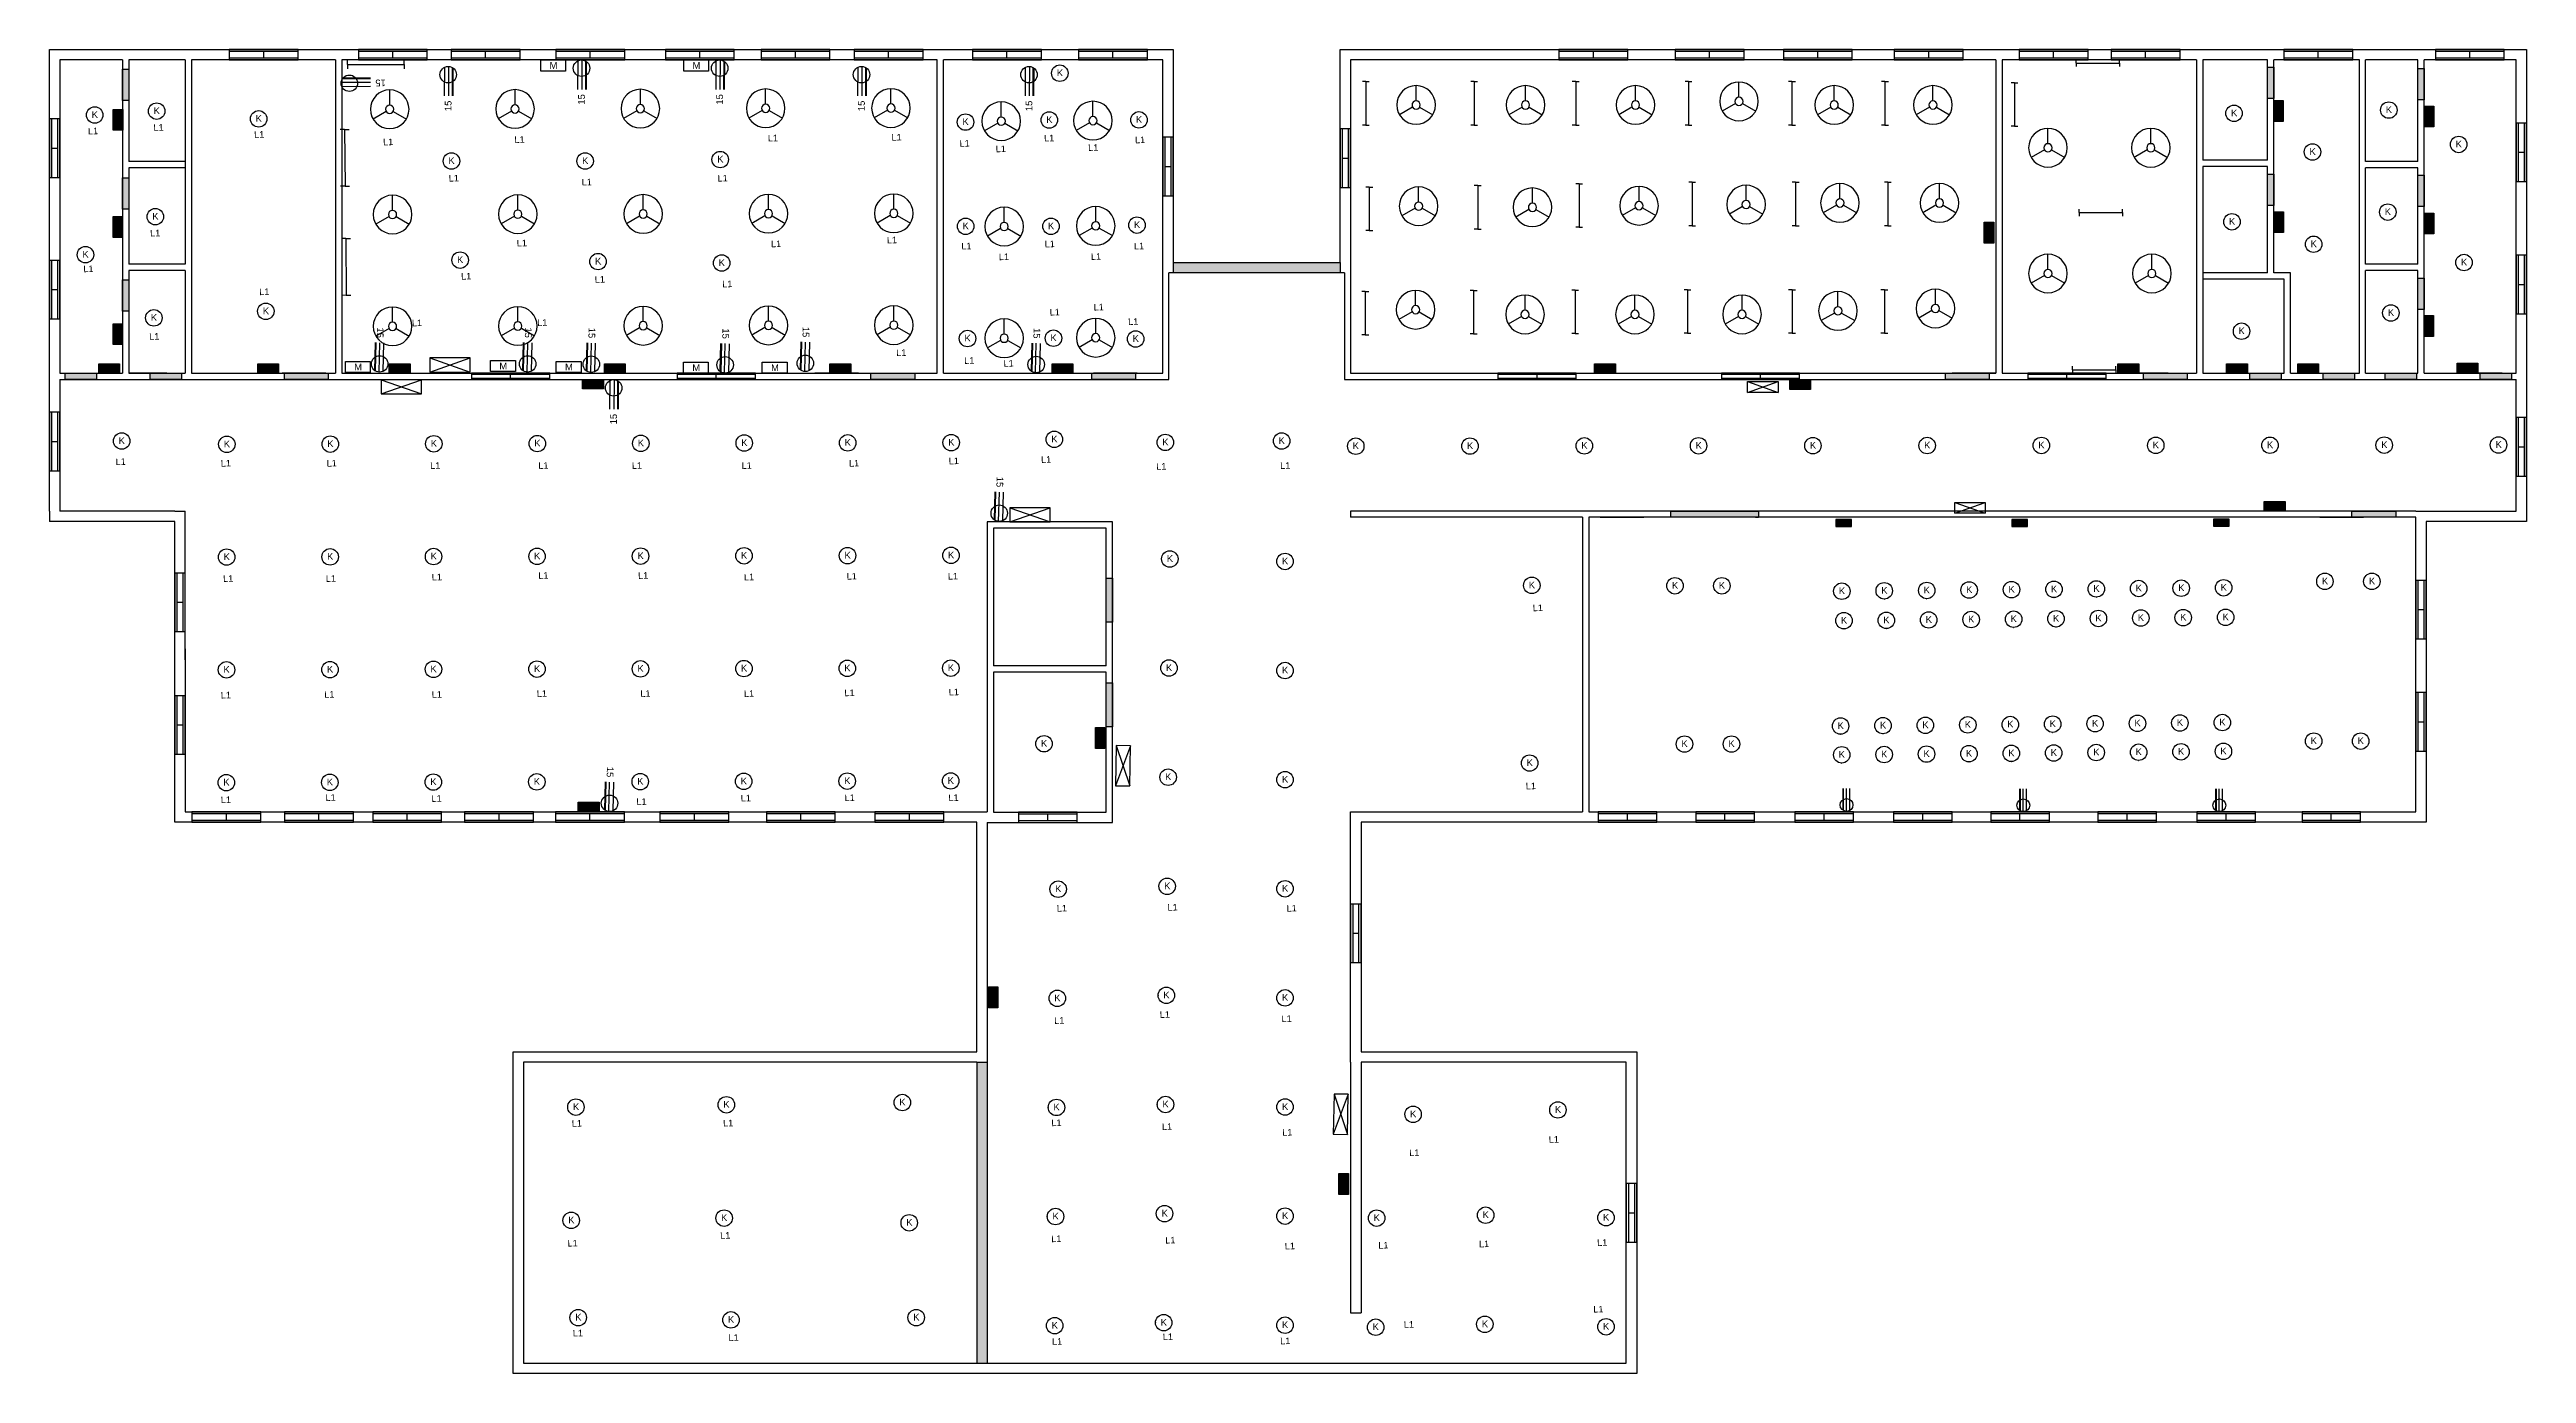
# Model space of a CAD drawing. Header units: inches. Extents: x -6648 to 13453, y -413 to 2125.
# Drawn here: x 8552 to 10924, y 857 to 2125 of the extents above; entities that cross this region are included whole.
import ezdxf

# ---------------------------------------------------------------- set-up
doc = ezdxf.new("R2010")
doc.units = ezdxf.units.IN
doc.header["$MEASUREMENT"] = 0
doc.layers.add('Door', color=7, linetype='Continuous', true_color=0xf00e0a)
doc.layers.add('Window', color=7, linetype='Continuous', true_color=0xd6300a)
doc.layers.add('Electrical Blocks', color=7, linetype='Continuous')
doc.layers.add('hatches', color=7, linetype='Continuous')
doc.styles.get("Standard").update_dxf_attribs({"font": 'arial.ttf'})

# ---------------------------------------------------------------- blocks, each defined once
blk = doc.blocks.new('bathroom door')
at = {"true_color": 0x636466}
h = blk.add_hatch(color=251, dxfattribs=at)
h.dxf.hatch_style = 1
h.paths.add_polyline_path([(30, 0), (30, 6), (0, 6), (0, 0)])
at = {"color": 251, "true_color": 0x636466}
blk.add_lwpolyline([(0, 6), (30, 6), (30, 0), (0, 0)], close=True, dxfattribs=at)
blk = doc.blocks.new('door 2')
at = {"true_color": 0x636466}
h = blk.add_hatch(color=251, dxfattribs=at)
h.dxf.hatch_style = 1
h.paths.add_polyline_path([(0, 6), (-42, 6), (-42, 0), (0, 0)])
at = {"color": 251, "true_color": 0x636466}
blk.add_lwpolyline([(-42, 6), (0, 6), (0, 0), (-42, 0)], close=True, dxfattribs=at)
blk = doc.blocks.new('Window 5.5 feet')
at = {"layer": 'Window'}
for p, q in [((66, 10), (0, 10)), ((0, 10), (0, 0)), ((66, 8), (0, 8)), ((0, 2), (66, 2)), ((0, 0), (66, 0)), ((33, 2), (33, 8)), ((66, 0), (66, 10))]:
    blk.add_line(p, q, dxfattribs=at)
blk = doc.blocks.new('window small')
at = {"layer": 'Window'}
for p, q in [((56.1, 10), (0, 10)), ((0, 10), (0, 0)), ((56.1, 8), (0, 8)), ((0, 2), (56.1, 2)), ((0, 0), (56.1, 0)), ((28, 2), (28, 8)), ((56.1, 0), (56.1, 10))]:
    blk.add_line(p, q, dxfattribs=at)
blk = doc.blocks.new('window 6')
at = {"layer": 'Window'}
for p, q in [((75, 5.9), (0, 5.9)), ((0, 5.9), (0, 0)), ((75, 4.7), (0, 4.7)), ((0, 1.2), (75, 1.2)), ((0, 0), (75, 0)), ((37.5, 1.2), (37.5, 4.7)), ((75, 0.1), (75, 6))]:
    blk.add_line(p, q, dxfattribs=at)
blk = doc.blocks.new('civil')
at = {"true_color": 0x939598}
h = blk.add_hatch(color=252, dxfattribs=at)
h.dxf.hatch_style = 1
h.paths.add_polyline_path([(761.6, -240), (751.6, -240), (751.6, -528), (761.6, -528)])
at = {"layer": 'Door', "true_color": 0x636466}
h = blk.add_hatch(color=251, dxfattribs=at)
h.dxf.hatch_style = 1
h.paths.add_polyline_path([(1500.3, 282), (1500.3, 288), (1416.3, 288), (1416.3, 282)])
for p, q in [((-66.4, 720), (-66.4, 420)), ((-60.4, 720), (-60.4, 622.8)), ((-6.4, 720), (-6.4, 612.4)), ((-0.4, 720), (-0.4, 420)), ((137.6, 720), (137.6, 420)), ((143.6, 720), (143.6, 420)), ((713.6, 420), (713.6, 720)), ((719.6, 420), (719.6, 720)), ((1727.6, 720), (1727.6, 420)), ((1733.6, 720), (1733.6, 420)), ((1919.6, 720), (1919.6, 420)), ((1925.6, 720), (1925.6, 624)), ((1987.7, 624), (1987.7, 720)), ((1993.7, 516), (1993.7, 720)), ((2075.6, 420), (2075.6, 720)), ((2081.6, 622.8), (2081.6, 720)), ((2131.7, 622.8), (2131.7, 720)), ((2137.7, 420), (2137.7, 720)), ((-6.4, 622.8), (-60.4, 622.8)), ((-60.4, 616.8), (-60.4, 524.4)), ((-6.4, 616.8), (-60.4, 616.8)), ((-6.4, 616.8), (-6.4, 524.4)), ((1987.7, 624), (1925.6, 624)), ((1925.6, 618), (1925.6, 420)), ((1987.7, 618), (1925.6, 618)), ((1987.7, 516), (1987.7, 618)), ((2131.7, 622.8), (2081.6, 622.8)), ((2081.6, 524.4), (2081.6, 616.8)), ((2131.7, 616.8), (2081.6, 616.8)), ((2131.7, 524.4), (2131.7, 616.8)), ((-6.4, 524.4), (-60.4, 524.4)), ((2131.7, 524.4), (2081.6, 524.4)), ((-60.4, 518.4), (-60.4, 420)), ((-6.4, 518.4), (-60.4, 518.4)), ((-6.4, 518.4), (-6.4, 420)), ((1987.7, 516), (1925.6, 516)), ((2003.6, 510), (1925.6, 510)), ((2009.6, 516), (1993.7, 516)), ((2003.6, 420), (2003.6, 510)), ((2009.6, 504), (2009.6, 516)), ((2009.6, 420), (2009.6, 504)), ((2081.6, 420), (2081.6, 518.4)), ((2131.7, 518.4), (2081.6, 518.4)), ((2131.7, 420), (2131.7, 518.4)), ((-6.4, 423), (-6.4, 423)), ((1925.6, 420), (2003.6, 420)), ((1925.6, 420), (2003.6, 420)), ((2009.6, 420), (2075.6, 420)), ((2009.6, 420), (2063.6, 420)), ((2009.6, 420), (2075.6, 420)), ((2081.6, 420), (2117.6, 420)), ((-136.4, 288), (-136.4, 278)), ((-16.4, 288), (-126.4, 288)), ((-16.4, 288), (-6.4, 288)), ((-6.4, 145.6), (-6.4, 288)), ((1337.6, 288), (1109.6, 288)), ((1109.6, 288), (1109.6, 282)), ((2129.6, 288), (1337.6, 288)), ((881.6, 277.6), (761.6, 277.6)), ((761.6, 277.6), (761.6, 0)), ((875.6, 271.6), (767.6, 271.6)), ((767.6, 271.6), (767.6, 139.6)), ((875.6, 139.6), (875.6, 271.6)), ((881.6, -10.4), (881.6, 277.6)), ((1331.6, 282), (1109.6, 282)), ((1331.6, 282), (1331.6, 0)), ((1337.6, 282), (1337.6, 0)), ((2129.6, 282), (1337.6, 282)), ((875.6, 139.6), (767.6, 139.6)), ((767.6, 133.6), (767.6, -0.4)), ((875.6, 133.6), (767.6, 133.6)), ((875.6, -0.4), (875.6, 133.6)), ((761.6, -10.4), (881.6, -10.4)), ((767.6, -0.4), (875.6, -0.4)), ((1337.6, -10), (1337.6, -10.4)), ((751.6, -240), (751.6, -528)), ((751.6, -240), (761.6, -240)), ((761.6, -240), (761.6, -528)), ((1109.6, -240), (1109.6, -480)), ((1119.6, -240), (1119.6, -480)), ((1109.6, -480), (1119.6, -480))]:
    blk.add_line(p, q)
for points in [[(-136.4, 288), (-136.4, 730), (939.6, 730), (939.6, 526), (1099.6, 526), (1099.6, 730), (2235.6, 730), (2235.6, 278), (2139.6, 278), (2139.6, -10), (1119.6, -10), (1119.6, -230), (1383.6, -230), (1383.6, -538), (307.6, -538), (307.6, -230), (751.6, -230), (751.6, -10), (-16.4, -10), (-16.4, 156), (-16.4, 278), (-136.4, 278)], [(-66.4, 720), (-126.4, 720), (-126.4, 420)], [(-6.4, 720), (-60.4, 720)], [(137.6, 720), (-0.4, 720)], [(713.6, 720), (143.6, 720)], [(929.6, 516), (929.6, 720), (719.6, 720)], [(1727.6, 720), (1109.6, 720), (1109.6, 516)], [(1919.6, 720), (1733.6, 720)], [(1987.7, 720), (1925.6, 720)], [(2075.6, 720), (1993.7, 720)], [(2131.7, 720), (2081.6, 720)], [(2225.6, 420), (2225.6, 720), (2137.7, 720)], [(-126.4, 414), (935.6, 414), (935.6, 516)], [(719.6, 420), (929.6, 420), (929.6, 516)], [(1103.6, 516), (935.6, 516)], [(1103.6, 516), (1103.6, 414), (2225.6, 414)], [(1109.6, 516), (1109.6, 420), (1727.6, 420)], [(-126.4, 420), (-66.4, 420)], [(-126.4, 414), (-126.4, 288)], [(-66, 414), (-24, 414)], [(-60.4, 420), (-6.4, 420)], [(-24, 420), (-60.4, 420)], [(-0.4, 420), (137.6, 420)], [(128.3, 420), (86.3, 420)], [(86.3, 414), (128.3, 414)], [(143.6, 420), (713.6, 420)], [(638.4, 420), (596.4, 420)], [(596.4, 414), (638.4, 414)], [(905.2, 420), (863.2, 420)], [(863.2, 414), (905.2, 414)], [(1727.6, 420), (1685.6, 420)], [(1685.6, 414), (1727.6, 414)], [(1733.6, 420), (1919.6, 420)], [(1892.6, 420), (1892.6, 420), (1850.6, 420)], [(1850.6, 414), (1892.6, 414)], [(1925.6, 420), (2003.6, 420)], [(2009.6, 420), (2075.6, 420)], [(2081.6, 420), (2131.7, 420)], [(2129.6, 288), (2225.6, 288), (2225.6, 414)], [(2137.7, 420), (2225.6, 420)], [(2212.4, 420), (2212.4, 420), (2170.4, 420)], [(2170.4, 414), (2212.4, 414)], [(1390.5, 288), (1348.5, 288)], [(2079.6, 288), (2037.6, 288)], [(1337.6, 0), (2129.6, 0), (2129.6, 282)], [(1348.5, 282), (1390.5, 282)], [(2037.6, 282), (2079.6, 282)], [(-6.4, 156), (-6.4, 0), (761.6, 0)], [(1109.6, -240), (1109.6, 0), (1331.6, 0)], [(761.6, -10.4), (761.6, -240)], [(751.6, -240), (317.6, -240), (317.6, -528), (1373.6, -528), (1373.6, -240), (1119.6, -240)]]:
    blk.add_lwpolyline(points)
at = {"color": 251, "true_color": 0x636466}
blk.add_lwpolyline([(1416.3, 288), (1500.3, 288), (1500.3, 282), (1416.3, 282)], close=True, dxfattribs=at)
at = {"layer": 'Door'}
for p, q in [((1419.3, 282), (1416.3, 282)), ((1497.3, 282), (1500.3, 282))]:
    blk.add_line(p, q, dxfattribs=at)
for name, p in [('Window 5.5 feet', (35.7, 720)), ('Window 5.5 feet', (159.4, 720)), ('Window 5.5 feet', (248.2, 720)), ('Window 5.5 feet', (348.5, 720)), ('Window 5.5 feet', (453.4, 720)), ('Window 5.5 feet', (545, 720)), ('Window 5.5 feet', (634.1, 720)), ('Window 5.5 feet', (747.5, 720)), ('Window 5.5 feet', (849, 720)), ('Window 5.5 feet', (1309.1, 720)), ('Window 5.5 feet', (1420.3, 720)), ('Window 5.5 feet', (1524, 720)), ('Window 5.5 feet', (1630.2, 720)), ('Window 5.5 feet', (1749.8, 720)), ('Window 5.5 feet', (1837.9, 720)), ('Window 5.5 feet', (2003.3, 720)), ('Window 5.5 feet', (2148.4, 720)), ('window 6', (267.6, 414)), ('window 6', (464.6, 414)), ('window 6', (1250.6, 414)), ('window 6', (1464.6, 414)), ('window 6', (1758.1, 414)), ('Window 5.5 feet', (0, -10)), ('Window 5.5 feet', (88.6, -10)), ('Window 5.5 feet', (173.1, -10)), ('Window 5.5 feet', (261.1, -10)), ('Window 5.5 feet', (348.1, -10)), ('Window 5.5 feet', (448.1, -10)), ('Window 5.5 feet', (550.1, -10)), ('Window 5.5 feet', (654.1, -10)), ('window small', (1346.6, -10)), ('window small', (1440.1, -10)), ('window small', (1535.1, -10)), ('window small', (1629.6, -10)), ('window small', (1722.6, -10)), ('window small', (1825.1, -10)), ('window small', (1920.1, -10)), ('window small', (2020.7, -10)), ('window small', (791.6, -10.4))]:
    blk.add_blockref(name, p)
at = {"rotation": 270}
for p in [(-136.4, 663.5), (929.6, 646), (1099.6, 654.1), (2225.6, 659.6), (-136.4, 528.1), (2225.6, 533.1), (-136.4, 382.6), (2225.6, 377.6), (-16.4, 228.6), (2129.6, 221.6), (-16.4, 111.1), (2129.6, 114.1), (1109.6, -88.4), (1373.6, -356)]:
    blk.add_blockref('window small', p, dxfattribs=at)
at = {"layer": 'hatches', "color": 251, "true_color": 0x636466}
for name, p, rotation in [('bathroom door', (1987.7, 713.2), 270), ('bathroom door', (2131.7, 711.7), 270), ('bathroom door', (-60.4, 681.3), 90), ('bathroom door', (-60.4, 577), 90), ('bathroom door', (1987.7, 610.6), 270), ('bathroom door', (2131.7, 609.8), 270), ('bathroom door', (-60.4, 479.5), 90), ('bathroom door', (2131.7, 510.9), 270), ('door 2', (881.6, 223.6), 90), ('door 2', (881.6, 123.3), 90)]:
    blk.add_blockref(name, p, dxfattribs=dict(at, rotation=rotation))
for name, p in [('bathroom door', (-121.5, 414)), ('bathroom door', (-40, 414)), ('door 2', (130.6, 414)), ('door 2', (692.2, 414)), ('door 2', (903.6, 414)), ('door 2', (1721.2, 414)), ('door 2', (1910.8, 414)), ('bathroom door', (1970.8, 414)), ('bathroom door', (2040.9, 414)), ('bathroom door', (2100.4, 414)), ('bathroom door', (2191.4, 414)), ('door 2', (2110.5, 282))]:
    blk.add_blockref(name, p, dxfattribs=at)
blk = doc.blocks.new('*U5')
at = {"lineweight": -2}
blk.add_line((0, -7.3), (0, 7.3), dxfattribs=at)
blk = doc.blocks.new('*U6')
at = {"color": 0, "linetype": 'ByBlock', "lineweight": -2, "transparency": 16777216}
blk.add_blockref('*U5', (461.2, 98.4), dxfattribs=at)
for p, rotation in [((451.5, 81.5), 120), ((470.9, 81.5), 240)]:
    blk.add_blockref('*U5', p, dxfattribs=dict(at, rotation=rotation))
blk = doc.blocks.new('Fan')
at = {"lineweight": -2}
for radius in [18.5, 3.93]:
    blk.add_circle((0, 0), radius, dxfattribs=at)
blk.add_blockref('*U6', (-461.2, -87.2), dxfattribs=at)
blk = doc.blocks.new('Celling Light Type k Same')
at = {"layer": 'Electrical Blocks'}
blk.add_circle((12.1, 0), 7.89, dxfattribs=at)
blk.add_text('K', height=6.43, dxfattribs=at).set_placement((9.2, -2.8))
blk = doc.blocks.new('Socket Skirting .F')
at = {"layer": 'Electrical Blocks', "lineweight": -2}
h = blk.add_hatch(color=256, dxfattribs=at)
h.dxf.hatch_style = 1
h.paths.add_polyline_path([(28.3, 0.7), (14.8, 0.7), (14.8, 0), (28.8, 0, -0.027886)])
h = blk.add_hatch(color=256, dxfattribs=at)
h.dxf.hatch_style = 1
edge = h.paths.add_edge_path()
edge.add_arc((35.1, 4.8), 7.89, 322.8853, 329.2745)
edge.add_line((41.8, 0.7), (27.7, 0.7))
edge.add_arc((35.1, 3.4), 7.89, 200.0126, 205.7671)
edge.add_line((28, 0), (41.4, 0))
for p, q in [((14.8, 8.2), (42.2, 8.2)), ((14.8, 4.1), (42.9, 4.1)), ((14.8, 0.7), (41.8, 0.7))]:
    blk.add_line(p, q, dxfattribs=at)
at = {"layer": 'Electrical Blocks', "color": 0, "linetype": 'ByBlock', "lineweight": -2}
blk.add_line((14.8, 0), (41.4, 0), dxfattribs=at)
at = {"layer": 'Electrical Blocks', "lineweight": -2}
blk.add_circle((35.1, 4.8), 7.89, dxfattribs=at)
at = {"layer": 'Electrical Blocks'}
blk.add_text('15', height=6.43, dxfattribs=at).set_placement((0.2, 1.5))
blk = doc.blocks.new('Fluorescent Wall Light .F')
at = {"lineweight": -2}
for p, q in [((-27.2, 0), (-27.2, 4.3)), ((-27.2, 0), (-27.2, 1.6)), ((-27.2, 0), (27.2, 0)), ((-27.2, 0), (-27.2, -4.3)), ((27.2, 0), (27.2, 4.3)), ((27.2, 0), (27.2, -4.3))]:
    blk.add_line(p, q, dxfattribs=at)
blk = doc.blocks.new('Switch board concealed same')
at = {"true_color": 0x939598}
h = blk.add_hatch(color=252, dxfattribs=at)
h.dxf.hatch_style = 1
h.paths.add_polyline_path([(10, 9), (-10, 9), (-10, 0), (10, 0)])
blk.add_lwpolyline([(-10, 9), (10, 9), (10, 0), (-10, 0)], close=True)
blk = doc.blocks.new('3')
at = {"layer": 'Electrical Blocks', "lineweight": -2}
h = blk.add_hatch(color=256, dxfattribs=at)
h.dxf.hatch_style = 1
edge = h.paths.add_edge_path()
edge.add_arc((0, 0), 6.13, 412.8853, 419.2745)
edge.add_line((3.1, 5.3), (3.1, -5.7))
edge.add_arc((1, 0.1), 6.13, 290.0126, 295.7671)
edge.add_line((3.7, -5.5), (3.7, 4.9))
h = blk.add_hatch(color=256, dxfattribs=at)
h.dxf.hatch_style = 1
h.paths.add_polyline_path([(3.1, -5.3), (3.1, -15.7), (3.7, -15.7), (3.7, -4.9, -0.027886)])
for p, q in [((-2.7, -15.7), (-2.7, 5.5)), ((0.5, -15.7), (0.5, 6.1)), ((3.1, -15.7), (3.1, 5.3))]:
    blk.add_line(p, q, dxfattribs=at)
at = {"layer": 'Electrical Blocks', "color": 0, "linetype": 'ByBlock', "lineweight": -2}
blk.add_line((3.7, -15.7), (3.7, 4.9), dxfattribs=at)
at = {"layer": 'Electrical Blocks', "lineweight": -2}
blk.add_circle((0, 0), 6.13, dxfattribs=at)
blk = doc.blocks.new('Distribution Board')
at = {"lineweight": -2}
for p, q in [((5, 0), (43.5, 13.6)), ((43.5, 13.6), (5, 13.6)), ((5, 13.6), (43.5, 0))]:
    blk.add_line(p, q, dxfattribs=at)
blk.add_lwpolyline([(5, 0), (43.5, 0), (43.5, 13.6), (5, 13.6)], close=True, dxfattribs=at)
blk = doc.blocks.new('MCB At skirting same')
at = {"lineweight": -2}
blk.add_lwpolyline([(0, 5.3), (23.7, 5.3), (23.7, -5.3), (0, -5.3)], close=True, dxfattribs=at)
at = {"layer": 'Electrical Blocks'}
blk.add_text('M', height=6.43, dxfattribs=at).set_placement((8.4, -3.2))
blk = doc.blocks.new('s mdv sdv')
at = {"layer": 'Electrical Blocks'}
for name, p in [('MCB At skirting same', (409.4, 62)), ('MCB At skirting same', (546.3, 62)), ('MCB At skirting same', (222.3, -226.7)), ('Distribution Board', (298.2, -231.7)), ('MCB At skirting same', (361.3, -225.8)), ('MCB At skirting same', (424.2, -226.7)), ('MCB At skirting same', (546.1, -227.5)), ('MCB At skirting same', (621.5, -227.5)), ('Switch board concealed same', (2033.8, -232.7)), ('Switch board concealed same', (2101.9, -232.7)), ('Distribution Board', (251.6, -252.5)), ('Switch board concealed same', (2069.7, -364.7)), ('Distribution Board', (853.5, -375.1))]:
    blk.add_blockref(name, p, dxfattribs=at)
for name, p, rotation in [('Switch board concealed same', (2078, 18.5), 89.99999999999997), ('Switch board concealed same', (9, 10), 89.99999999999997), ('Switch board concealed same', (2222.1, 13.2), 89.99999999999997), ('Switch board concealed same', (8.9, -92.6), 89.99999999999997), ('Switch board concealed same', (1800.7, -98), 89.99999999999997), ('Switch board concealed same', (2078.2, -88), 89.99999999999997), ('Switch board concealed same', (2222.1, -89.3), 89.99999999999997), ('Switch board concealed same', (8.9, -195.3), 89.99999999999997), ('Switch board concealed same', (2222, -187.5), 89.99999999999997), ('Switch board concealed same', (-4, -223.6), 180), ('Switch board concealed same', (148.3, -223.8), 180), ('Switch board concealed same', (274.3, -223.8), 180), ('Switch board concealed same', (480.3, -223.8), 180), ('Switch board concealed same', (696.3, -223.8), 180), ('Switch board concealed same', (909, -223.6), 180), ('Switch board concealed same', (1428.5, -223.7), 180), ('Switch board concealed same', (1929.6, -223.7), 180), ('Switch board concealed same', (2254.4, -223), 180), ('Switch board concealed same', (1615.4, -239.3), 180), ('Switch board concealed same', (949.6, -582.1), 89.99999999999997), ('Distribution Board', (960.6, -584.3), 268.9540684253311), ('Switch board concealed same', (455.3, -643.5), 180), ('Switch board concealed same', (847.1, -830.4), 89.99999999999997), ('Distribution Board', (1169.1, -918.1), 268.9540684253311), ('Switch board concealed same', (1182.7, -1009.3), 89.99999999999997)]:
    blk.add_blockref(name, p, dxfattribs=dict(at, rotation=rotation))
for name, p, xscale, yscale, zscale, rotation in [('Distribution Board', (1561.2, -240.8), -0.7589260629052866, 0.7589260629052866, 0.7589260629052866, 180), ('Switch board concealed same', (1657, -379.6), -0.7459485461665221, 0.7459485461665221, 0.7459485461665221, 359.9999999999999), ('Distribution Board', (1759.6, -356.5), -0.7589260629052866, 0.7589260629052866, 0.7589260629052866, 180), ('Switch board concealed same', (1825.5, -379.6), -0.7459485461665221, 0.7459485461665221, 0.7459485461665221, 359.9999999999999), ('Switch board concealed same', (2018.7, -379.2), -0.7459485461665221, 0.7459485461665221, 0.7459485461665221, 359.9999999999999)]:
    blk.add_blockref(name, p, dxfattribs=dict(at, xscale=xscale, yscale=yscale, zscale=zscale, rotation=rotation))

msp = doc.modelspace()

# ---------------------------------------------------------------- hatches: boundary and pattern name
at = {"true_color": 0xc7c8ca}
h = msp.add_hatch(color=9, dxfattribs=at)
h.dxf.hatch_style = 1
h.paths.add_polyline_path([(9787.7, 1921.1), (9627.7, 1921.1), (9627.7, 1911.1), (9787.7, 1911.1)])

# ---------------------------------------------------------------- linework, layer by layer
for p, q in [((9627.7, 1921.1), (9627.7, 1911.1)), ((9787.7, 1921.1), (9787.7, 1911.1)), ((8713.5, 1747), (8713.5, 1747)), ((9802.6, 1737.3), (9802.6, 1737.3)), ((8713.4, 1639), (8713.4, 1639)), ((10268.1, 1598.4), (10268.2, 1598.4)), ((10308.7, 1598.8), (10308.8, 1598.8)), ((10349.3, 1599.1), (10349.5, 1599.1)), ((10389.9, 1599.5), (10390.1, 1599.5)), ((10430.6, 1599.9), (10430.7, 1599.9)), ((10471.2, 1600.2), (10471.3, 1600.2)), ((10511.8, 1600.6), (10511.9, 1600.6)), ((10552.4, 1601), (10552.5, 1601)), ((10593, 1601.3), (10593.2, 1601.3)), ((10270, 1570.2), (10270.2, 1570.2)), ((10310.7, 1570.5), (10310.8, 1570.5)), ((10351.3, 1570.9), (10351.4, 1570.9)), ((10391.9, 1571.3), (10392, 1571.3)), ((10432.5, 1571.6), (10432.7, 1571.6)), ((10473.1, 1572), (10473.3, 1572)), ((10513.8, 1572.4), (10513.9, 1572.4)), ((10554.4, 1572.7), (10554.5, 1572.7)), ((10595, 1573.1), (10595.1, 1573.1)), ((8713.2, 1531), (8713.2, 1531)), ((10429.3, 1470.8), (10429.5, 1470.8)), ((10469.9, 1471.1), (10470.1, 1471.1)), ((10510.6, 1471.5), (10510.7, 1471.5)), ((10551.2, 1471.8), (10551.3, 1471.9)), ((10591.8, 1472.2), (10591.9, 1472.2)), ((10266.9, 1469.3), (10267, 1469.3)), ((10307.5, 1469.7), (10307.6, 1469.7)), ((10348.1, 1470), (10348.2, 1470)), ((10388.7, 1470.4), (10388.9, 1470.4)), ((10267.9, 1441.7), (10268.1, 1441.7)), ((10308.5, 1442.1), (10308.7, 1442.1)), ((10349.2, 1442.4), (10349.3, 1442.4)), ((10389.8, 1442.8), (10389.9, 1442.8)), ((10430.4, 1443.1), (10430.5, 1443.2)), ((10471, 1443.5), (10471.2, 1443.5)), ((10511.6, 1443.9), (10511.8, 1443.9)), ((10552.2, 1444.2), (10552.4, 1444.2)), ((10592.9, 1444.6), (10593, 1444.6)), ((8713.1, 1423), (8713.1, 1423)), ((9509.7, 1321), (9509.7, 1320.9)), ((9614.1, 1323.9), (9614.1, 1323.7)), ((9508.9, 1216.6), (9508.9, 1216.4)), ((9613.3, 1219.4), (9613.3, 1219.2)), ((9612.4, 1114.9), (9612.4, 1114.7)), ((9508, 1112.1), (9508, 1111.9)), ((9507.2, 1007.6), (9507.2, 1007.4)), ((9611.6, 1010.4), (9611.6, 1010.2)), ((9919.1, 1008.8), (9919.1, 1008.7)), ((9506.4, 903.1), (9506.4, 902.9)), ((9610.8, 905.9), (9610.8, 905.7)), ((9918.2, 904.3), (9918.2, 904.2))]:
    msp.add_line(p, q)

# ---------------------------------------------------------------- block references
for name, p in [('civil', (8688.1, 1395.1)), ('s mdv sdv', (8612.8, 2047.8))]:
    msp.add_blockref(name, p)
at = {"layer": 'Electrical Blocks'}
for name, p in [('Fluorescent Wall Light .F', (8864.2, 2110.8)), ('Celling Light Type k Same', (9507.1, 2102.4)), ('Celling Light Type k Same', (8582.9, 2062.4)), ('Celling Light Type k Same', (8642.2, 2066.1)), ('Celling Light Type k Same', (8739.9, 2058.7)), ('Celling Light Type k Same', (9497, 2057.6)), ('Celling Light Type k Same', (9582.9, 2057.7)), ('Celling Light Type k Same', (10631.6, 2064)), ('Celling Light Type k Same', (10779.8, 2067.1)), ('Celling Light Type k Same', (9416.8, 2055.6)), ('Celling Light Type k Same', (10846.7, 2034.2)), ('Celling Light Type k Same', (8924.5, 2018.3)), ('Celling Light Type k Same', (9052.5, 2018.3)), ('Celling Light Type k Same', (9181.9, 2019.7)), ('Celling Light Type k Same', (10706.7, 2027)), ('Celling Light Type k Same', (8640.9, 1965)), ('Celling Light Type k Same', (10778.8, 1969.4)), ('Celling Light Type k Same', (9416.9, 1955.8)), ('Celling Light Type k Same', (9498.6, 1955.8)), ('Celling Light Type k Same', (9581, 1956.9)), ('Celling Light Type k Same', (10629.6, 1960.1)), ('Celling Light Type k Same', (10707.8, 1938.6)), ('Celling Light Type k Same', (8574, 1928.6)), ('Celling Light Type k Same', (8932.8, 1923.4)), ('Celling Light Type k Same', (9064.9, 1922)), ('Celling Light Type k Same', (9183.3, 1920.6)), ('Celling Light Type k Same', (10851.8, 1921.1)), ('Celling Light Type k Same', (8639.5, 1868.1)), ('Celling Light Type k Same', (8746.7, 1874.4)), ('Celling Light Type k Same', (10781.8, 1872.8)), ('Celling Light Type k Same', (9418.7, 1848.3)), ('Celling Light Type k Same', (9501, 1848.6)), ('Celling Light Type k Same', (9579.7, 1847.9)), ('Celling Light Type k Same', (10638.8, 1855.3)), ('Celling Light Type k Same', (8608.7, 1750.1)), ('Celling Light Type k Same', (8907.6, 1747.5)), ('Celling Light Type k Same', (9006.7, 1747.7)), ('Celling Light Type k Same', (9105.8, 1747.9)), ('Celling Light Type k Same', (9204.9, 1748.2)), ('Celling Light Type k Same', (9304, 1748.4)), ('Celling Light Type k Same', (9403.1, 1748.6)), ('Celling Light Type k Same', (9501.8, 1751.7)), ('Celling Light Type k Same', (9608.1, 1748.8)), ('Celling Light Type k Same', (9719.5, 1750.2)), ('Celling Light Type k Same', (8709.4, 1747)), ('Celling Light Type k Same', (8808.5, 1747.2)), ('Celling Light Type k Same', (9790.5, 1745.2)), ('Celling Light Type k Same', (9899.9, 1745.3)), ('Celling Light Type k Same', (10009.4, 1745.5)), ('Celling Light Type k Same', (10118.8, 1745.6)), ('Celling Light Type k Same', (10228.3, 1745.7)), ('Celling Light Type k Same', (10337.7, 1745.8)), ('Celling Light Type k Same', (10447.1, 1745.9)), ('Celling Light Type k Same', (10556.6, 1746)), ('Celling Light Type k Same', (10666, 1746.1)), ('Celling Light Type k Same', (10775.4, 1746.2)), ('Celling Light Type k Same', (10884.9, 1746.4)), ('Celling Light Type k Same', (8709.2, 1639)), ('Celling Light Type k Same', (8808.3, 1639.2)), ('Celling Light Type k Same', (8907.4, 1639.5)), ('Celling Light Type k Same', (9006.5, 1639.7)), ('Celling Light Type k Same', (9105.6, 1639.9)), ('Celling Light Type k Same', (9204.7, 1640.2)), ('Celling Light Type k Same', (9303.8, 1640.4)), ('Celling Light Type k Same', (9402.9, 1640.6)), ('Celling Light Type k Same', (9612.4, 1637.2)), ('Celling Light Type k Same', (9722.8, 1634.8)), ('Celling Light Type k Same', (9959.1, 1611.9)), ('Celling Light Type k Same', (10096.2, 1611.5)), ('Celling Light Type k Same', (10141.1, 1611.5)), ('Celling Light Type k Same', (10256, 1606.3)), ('Celling Light Type k Same', (10296.6, 1606.7)), ('Celling Light Type k Same', (10337.3, 1607)), ('Celling Light Type k Same', (10377.9, 1607.4)), ('Celling Light Type k Same', (10418.5, 1607.8)), ('Celling Light Type k Same', (10459.1, 1608.1)), ('Celling Light Type k Same', (10499.7, 1608.5)), ('Celling Light Type k Same', (10540.3, 1608.9)), ('Celling Light Type k Same', (10581, 1609.2)), ('Celling Light Type k Same', (10621.6, 1609.6)), ('Celling Light Type k Same', (10718.6, 1615.7)), ('Celling Light Type k Same', (10763.6, 1615.7)), ('Celling Light Type k Same', (10258, 1578.1)), ('Celling Light Type k Same', (10298.6, 1578.4)), ('Celling Light Type k Same', (10339.2, 1578.8)), ('Celling Light Type k Same', (10379.8, 1579.2)), ('Celling Light Type k Same', (10420.5, 1579.5)), ('Celling Light Type k Same', (10461.1, 1579.9)), ('Celling Light Type k Same', (10501.7, 1580.2)), ('Celling Light Type k Same', (10542.3, 1580.6)), ('Celling Light Type k Same', (10582.9, 1581)), ('Celling Light Type k Same', (10623.5, 1581.3)), ('Celling Light Type k Same', (8709.1, 1531)), ('Celling Light Type k Same', (8808.2, 1531.2)), ('Celling Light Type k Same', (8907.3, 1531.5)), ('Celling Light Type k Same', (9006.4, 1531.7)), ('Celling Light Type k Same', (9105.5, 1531.9)), ('Celling Light Type k Same', (9204.6, 1532.2)), ('Celling Light Type k Same', (9303.6, 1532.4)), ('Celling Light Type k Same', (9402.7, 1532.6)), ('Celling Light Type k Same', (9611.6, 1532.7)), ('Celling Light Type k Same', (9722.8, 1530.3)), ('Celling Light Type k Same', (10254.8, 1477.2)), ('Celling Light Type k Same', (10295.4, 1477.6)), ('Celling Light Type k Same', (10336, 1477.9)), ('Celling Light Type k Same', (10376.6, 1478.3)), ('Celling Light Type k Same', (10417.3, 1478.6)), ('Celling Light Type k Same', (10457.9, 1479)), ('Celling Light Type k Same', (10498.5, 1479.4)), ('Celling Light Type k Same', (10539.1, 1479.7)), ('Celling Light Type k Same', (10579.7, 1480.1)), ('Celling Light Type k Same', (10620.4, 1480.5)), ('Celling Light Type k Same', (9492, 1460.2)), ('Celling Light Type k Same', (9957, 1441.7)), ('Celling Light Type k Same', (10105.3, 1459.9)), ('Celling Light Type k Same', (10150.3, 1459.9)), ('Celling Light Type k Same', (10255.9, 1449.6)), ('Celling Light Type k Same', (10296.5, 1449.9)), ('Celling Light Type k Same', (10337.1, 1450.3)), ('Celling Light Type k Same', (10377.7, 1450.7)), ('Celling Light Type k Same', (10418.3, 1451)), ('Celling Light Type k Same', (10458.9, 1451.4)), ('Celling Light Type k Same', (10499.6, 1451.8)), ('Celling Light Type k Same', (10540.2, 1452.1)), ('Celling Light Type k Same', (10580.8, 1452.5)), ('Celling Light Type k Same', (10621.4, 1452.9)), ('Celling Light Type k Same', (10707.9, 1462.7)), ('Celling Light Type k Same', (10752.9, 1462.7)), ('Celling Light Type k Same', (8708.9, 1423)), ('Celling Light Type k Same', (8808, 1423.2)), ('Celling Light Type k Same', (8907.1, 1423.5)), ('Celling Light Type k Same', (9006.2, 1423.7)), ('Celling Light Type k Same', (9105.3, 1423.9)), ('Celling Light Type k Same', (9204.4, 1424.2)), ('Celling Light Type k Same', (9303.5, 1424.4)), ('Celling Light Type k Same', (9402.6, 1424.6)), ('Celling Light Type k Same', (9610.8, 1428.2)), ('Celling Light Type k Same', (9722.8, 1425.8)), ('Celling Light Type k Same', (9505.5, 1320.9)), ('Celling Light Type k Same', (9609.9, 1323.7)), ('Celling Light Type k Same', (9722.8, 1321.3)), ('Celling Light Type k Same', (9504.7, 1216.4)), ('Celling Light Type k Same', (9609.1, 1219.2)), ('Celling Light Type k Same', (9722.8, 1216.8)), ('Celling Light Type k Same', (9043.7, 1112.2)), ('Celling Light Type k Same', (9187.8, 1114.4)), ('Celling Light Type k Same', (9356.3, 1116.6)), ('Celling Light Type k Same', (9503.9, 1111.9)), ('Celling Light Type k Same', (9608.3, 1114.7)), ('Celling Light Type k Same', (9722.8, 1112.3)), ('Celling Light Type k Same', (9984.1, 1109.5)), ('Celling Light Type k Same', (9845.4, 1105.3)), ('Celling Light Type k Same', (9039.2, 1003.7)), ('Celling Light Type k Same', (9185.6, 1005.9)), ('Celling Light Type k Same', (9362.9, 1001.4)), ('Celling Light Type k Same', (9503, 1007.4)), ('Celling Light Type k Same', (9607.4, 1010.2)), ('Celling Light Type k Same', (9722.8, 1007.8)), ('Celling Light Type k Same', (9810.5, 1005.9)), ('Celling Light Type k Same', (9914.9, 1008.7)), ('Celling Light Type k Same', (10030.2, 1006.3)), ('Celling Light Type k Same', (9045.9, 910.6)), ('Celling Light Type k Same', (9192.2, 908.4)), ('Celling Light Type k Same', (9369.6, 910.6)), ('Celling Light Type k Same', (9502.2, 902.9)), ('Celling Light Type k Same', (9606.6, 905.7)), ('Celling Light Type k Same', (9722.8, 903.3)), ('Celling Light Type k Same', (9809.6, 901.4)), ('Celling Light Type k Same', (9914.1, 904.2)), ('Celling Light Type k Same', (10030.2, 901.8))]:
    msp.add_blockref(name, p, dxfattribs=at)
for name, p, rotation in [('Socket Skirting .F', (9065.8, 2072.1), 89.68021992262133), ('Socket Skirting .F', (9198.1, 2072.1), 89.68021992262133), ('Socket Skirting .F', (8873.9, 2097.9), 180.4790439988819), ('Socket Skirting .F', (8938.1, 2065.9), 89.68021992262133), ('Socket Skirting .F', (9333.9, 2065.9), 89.68021992262133), ('Socket Skirting .F', (9494.3, 2065.9), 89.68021992262133), ('Fluorescent Wall Light .F', (8834.5, 2021.4), 270.4479835958507), ('Fluorescent Wall Light .F', (8835.7, 1916.9), 270.4479835958507), ('Socket Skirting .F', (8863.8, 1859.2), 268.6891708618659), ('Socket Skirting .F', (9005.6, 1859.2), 268.6891708618659), ('Socket Skirting .F', (9066.5, 1858.9), 268.6891708618659), ('Socket Skirting .F', (9194.7, 1858.3), 268.6891708618659), ('Socket Skirting .F', (9271.5, 1859.8), 268.6891708618659), ('Socket Skirting .F', (9492.6, 1858.6), 268.6891708618659), ('Switch board concealed same', (9072.1, 1809), 180), ('Socket Skirting .F', (9096.5, 1765.9), 89.68021992262133), ('Socket Skirting .F', (9457.2, 1716.2), 268.6891708618659), ('Socket Skirting .F', (9084, 1438.4), 268.6891708618659), ('3', (10272.6, 1401.6), 180), ('3', (10441.9, 1401.3), 180), ('3', (10629.6, 1401.3), 180)]:
    msp.add_blockref(name, p, dxfattribs=dict(at, rotation=rotation))
at = {"layer": 'Electrical Blocks', "xscale": -0.7649976266260864, "yscale": 0.7649976266260864, "zscale": 0.7649976266260864}
for p, rotation in [((10513.2, 2112.1), 180), ((9812.2, 2073.6), 89.99999999999993), ((9916, 2073.6), 89.99999999999993), ((10013.2, 2073.6), 89.99999999999993), ((10121.2, 2073.6), 89.99999999999993), ((10220.3, 2073.6), 89.99999999999993), ((10309.4, 2073.6), 89.99999999999993), ((10433.4, 2072.5), 89.99999999999993), ((9815.6, 1972.6), 89.99999999999993), ((9919.4, 1974), 89.99999999999993), ((10016.6, 1975.8), 89.99999999999993), ((10124.7, 1977.2), 89.99999999999993), ((10223.8, 1977.2), 89.99999999999993), ((10312.2, 1977.2), 89.99999999999993), ((10516.2, 1968.9), 180), ((9811.7, 1872.6), 89.99999999999993), ((9915.5, 1873.5), 89.99999999999993), ((10012.7, 1873.9), 89.99999999999993), ((10120.3, 1874.2), 89.99999999999993), ((10220.4, 1874.2), 89.99999999999993), ((10308.8, 1874.2), 89.99999999999993), ((10509.7, 1818.4), 180)]:
    msp.add_blockref('Fluorescent Wall Light .F', p, dxfattribs=dict(at, rotation=rotation))
at = {"layer": 'Electrical Blocks', "xscale": -1}
for p in [(9357.5, 2069), (9860.4, 2072), (9965.2, 2072), (10070.5, 2072), (10169.6, 2075.4), (10260.8, 2072), (10355.3, 2072), (8877.5, 2067.9), (8997.5, 2068.2), (9117.5, 2068.5), (9237.5, 2068.8), (9463.1, 2056.5), (9550.9, 2057), (10465.5, 2031), (10564, 2031), (9862.8, 1975.1), (9971.8, 1974), (10073.9, 1975.5), (10176.4, 1976.7), (10266.3, 1978.2), (10361.6, 1978.2), (8880.2, 1967.1), (9000.2, 1967.4), (9120.2, 1967.6), (9240.2, 1967.9), (9360.2, 1968.2), (9465.9, 1955.6), (9553.6, 1956.2), (10465.5, 1910.6), (10565, 1910.6), (8880.2, 1860), (9000.2, 1860.3), (9120.2, 1860.6), (9240.2, 1860.9), (9360.2, 1861.1), (9859.9, 1875.9), (9964.7, 1871.4), (10070, 1871.4), (10172.5, 1871.4), (10264.4, 1874.8), (10357.7, 1877.1), (9465.9, 1848.6), (9553.6, 1849.1)]:
    msp.add_blockref('Fan', p, dxfattribs=at)

# ---------------------------------------------------------------- texts
for p in [(8588.6, 2043.8), (8651.3, 2047.2), (8747.7, 2040.5), (8997, 2035.6), (9239.7, 2037), (9358.1, 2037.8), (9504.2, 2037), (9591.3, 2035.3), (8871.2, 2033.3), (9423.3, 2032), (9457.9, 2026.7), (9546.4, 2028), (8934.1, 1998.6), (9061.4, 1994.9), (9191.6, 1998.6), (8648.1, 1946), (9353.7, 1939.4), (8999.2, 1936.5), (9242.7, 1935.7), (9425, 1933.6), (9460.9, 1923.3), (9504.8, 1935.6), (9549.1, 1923.6), (9590.3, 1933.6), (8584.2, 1911.8), (8945.9, 1904.7), (9073.9, 1901.7), (9196, 1897.3), (8752.6, 1889.8), (9509.6, 1870.3), (9551.7, 1875.1), (8647.2, 1847.1), (8898.8, 1860), (9018.8, 1860.3), (9584.7, 1861.3), (9362.6, 1831.5), (9427.7, 1824), (9465.4, 1821.3), (8615.1, 1727.1), (8715.8, 1725.6), (8817.2, 1725.6), (9317.4, 1725.6), (9412.9, 1727.8), (9501.3, 1729.2), (8916.3, 1723.4), (9019.9, 1723.4), (9109.5, 1723.4), (9214.6, 1723.4), (9611.6, 1722.6), (9730.3, 1723.4), (8718, 1615.2), (8816.4, 1615.2), (8917.8, 1616.6), (9019.9, 1618.1), (9115.4, 1618.1), (9216.8, 1616.6), (9315.2, 1617.4), (9412.1, 1617.4), (9972.2, 1587.1), (8715.8, 1503.5), (8814.9, 1504.2), (8917.8, 1504.2), (9018.4, 1505), (9117.6, 1505), (9216.8, 1505), (9313, 1505.7), (9412.9, 1506.5), (8715.8, 1403.3), (8816.1, 1405.4), (8917.6, 1404.5), (9113.8, 1401.5), (9213.7, 1404.9), (9313.2, 1405.2), (9412.6, 1405.3), (9965.5, 1416.5), (9516.4, 1299.4), (9622.4, 1300.3), (9736.5, 1299.4), (9513.9, 1191.9), (9615, 1197.6), (9731.6, 1193.6), (9051.9, 1093.4), (9196.8, 1093.6), (9511.2, 1093.9), (9617.1, 1090.3), (9732.3, 1084.8), (9853.9, 1065.2), (9987.5, 1078), (9047.9, 978.6), (9194, 986.1), (9511.1, 982.8), (9620.3, 981.5), (9734.7, 975.9), (9824.3, 976.6), (9920.7, 977.9), (10033.8, 979.2), (9848.7, 900.8), (10030.2, 915.4), (9052.9, 892.5), (9202, 888.2), (9511.8, 884.5), (9617.9, 889), (9730.3, 885)]:
    msp.add_text('L1', height=6.26, rotation=1.5415).set_placement(p)

doc.saveas('drawing.dxf')
